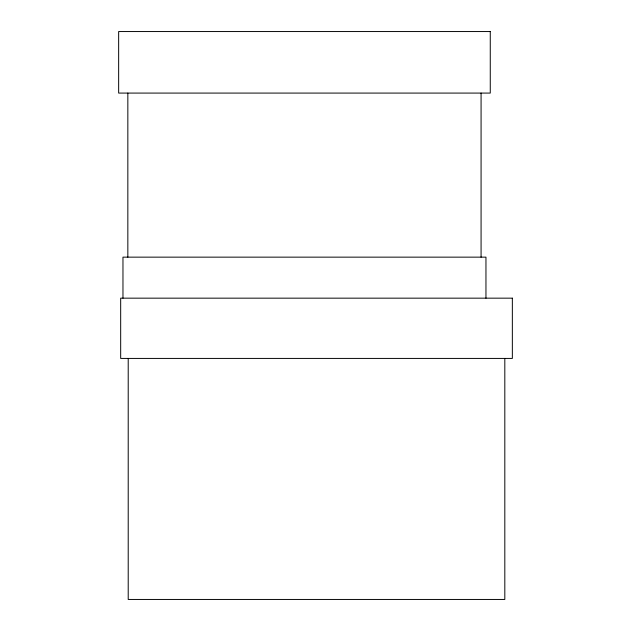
<?xml version="1.0" encoding="UTF-8"?>
<svg xmlns="http://www.w3.org/2000/svg" width="631" height="631" viewBox="0 0 631 631"><rect width="100%" height="100%" fill="white"/><g stroke="black" fill="none" stroke-linecap="round" stroke-linejoin="round"><path stroke-width="0.95" d="M504.816 358.424L504.816 599.45L128.211 599.45L128.211 358.424M485.957 298.163L485.957 257.148L122.966 257.148L122.966 298.163M481.074 93.08L481.074 257.148M127.841 93.08L127.841 257.148M490.263 31.55L118.652 31.55L118.652 93.08L490.263 93.08L490.263 31.55M512.348 298.163L120.679 298.163L120.679 358.424L512.348 358.424L512.348 298.163"/></g></svg>
